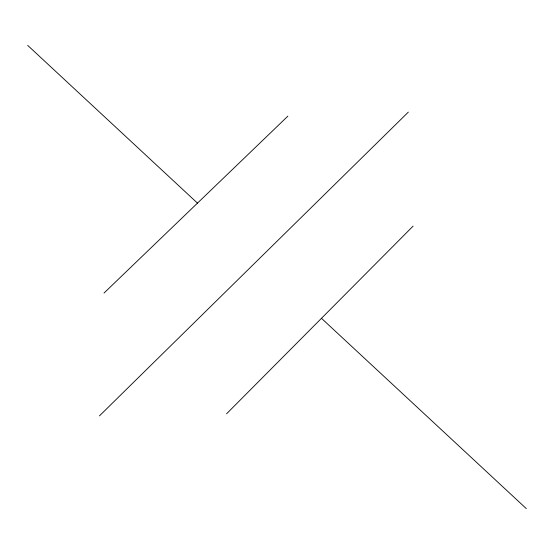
<?xml version="1.0" encoding="UTF-8"?>
<svg xmlns="http://www.w3.org/2000/svg" width="554" height="554" viewBox="0 0 554 554"><rect width="100%" height="100%" fill="white"/><g stroke="black" fill="none" stroke-linecap="round" stroke-linejoin="round"><path stroke-width="0.83" d="M226.558 413.81L413.125 226.101M99.457 415.874L408.34 112.095M103.993 293.073L287.865 116.16M27.7 45.4L197.48 203.124M321.472 318.315L526.3 508.6"/></g></svg>
